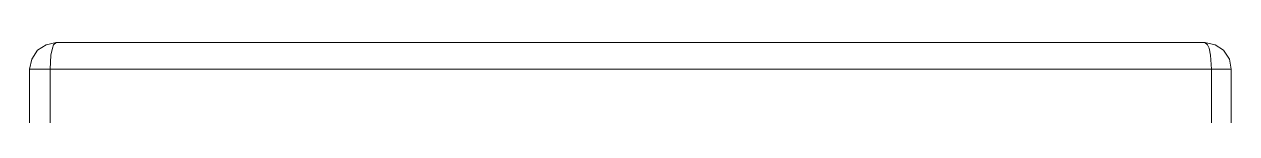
# Model space of a CAD drawing. Header units: millimetres. Extents: x 33157 to 59611, y -29750 to 1750.
# Drawn here: x 53348.76 to 53385.28, y -3044.67 to -3042.47 of the extents above; entities that cross this region are included whole.
import ezdxf

# ---------------------------------------------------------------- set-up
doc = ezdxf.new("R2010")
doc.units = ezdxf.units.MM
doc.layers.add('layer 1', color=7, linetype='Continuous', lineweight=18)

msp = doc.modelspace()

# ---------------------------------------------------------------- linework, layer by layer
at = {"layer": 'layer 1', "lineweight": 9}
for p, q in [((53348.924, -3043.274), (53348.924, -3207.671)), ((53349.54, -3043.274), (53349.54, -3107.638)), ((53384.522, -3043.274), (53384.522, -3107.638)), ((53385.121, -3043.274), (53385.121, -3170.437))]:
    msp.add_line(p, q, dxfattribs=at)
for points, knots in [([(53349.723, -3042.475), (53349.723, -3042.475), (53349.424, -3042.542), (53349.424, -3042.542), (53349.424, -3042.542), (53349.157, -3042.708), (53349.157, -3042.708), (53349.157, -3042.708), (53348.991, -3042.974), (53348.991, -3042.974), (53348.991, -3042.974), (53348.924, -3043.274), (53348.924, -3043.274)], [0, 0, 0, 0, 152034.711929, 152034.711929, 152034.711929, 304069.423857, 304069.423857, 304069.423857, 456104.135786, 456104.135786, 456104.135786, 608138.847714, 608138.847714, 608138.847714, 608138.847714]), ([(53349.54, -3043.274), (53349.54, -3043.274), (53349.557, -3042.858), (53349.557, -3042.858), (53349.557, -3042.858), (53349.607, -3042.641), (53349.607, -3042.641), (53349.607, -3042.641), (53349.64, -3042.542), (53349.64, -3042.542), (53349.64, -3042.542), (53349.723, -3042.475), (53349.723, -3042.475)], [0, 0, 0, 0, 152035.846958, 152035.846958, 152035.846958, 304071.693916, 304071.693916, 304071.693916, 456107.540873, 456107.540873, 456107.540873, 608143.387831, 608143.387831, 608143.387831, 608143.387831]), ([(53385.121, -3043.274), (53385.121, -3043.274), (53385.071, -3042.974), (53385.071, -3042.974), (53385.071, -3042.974), (53384.888, -3042.708), (53384.888, -3042.708), (53384.888, -3042.708), (53384.638, -3042.542), (53384.638, -3042.542), (53384.638, -3042.542), (53384.322, -3042.475), (53384.322, -3042.475)], [0, 0, 0, 0, 152133.496828, 152133.496828, 152133.496828, 304266.993656, 304266.993656, 304266.993656, 456400.490484, 456400.490484, 456400.490484, 608533.987311, 608533.987311, 608533.987311, 608533.987311]), ([(53384.522, -3043.274), (53384.522, -3043.274), (53384.489, -3042.858), (53384.489, -3042.858), (53384.489, -3042.858), (53384.455, -3042.641), (53384.455, -3042.641), (53384.455, -3042.641), (53384.405, -3042.542), (53384.405, -3042.542), (53384.405, -3042.542), (53384.322, -3042.475), (53384.322, -3042.475)], [0, 0, 0, 0, 152132.224124, 152132.224124, 152132.224124, 304264.448247, 304264.448247, 304264.448247, 456396.672371, 456396.672371, 456396.672371, 608528.896495, 608528.896495, 608528.896495, 608528.896495])]:
    msp.add_open_spline(points, degree=3, knots=knots, dxfattribs=at)
for points in [[(53384.322, -3042.475), (53384.322, -3042.475), (53349.723, -3042.475), (53349.723, -3042.475)], [(53348.924, -3043.274), (53348.924, -3043.274), (53385.121, -3043.274), (53385.121, -3043.274)]]:
    msp.add_open_spline(points, degree=3, dxfattribs=at)

doc.saveas('drawing.dxf')
